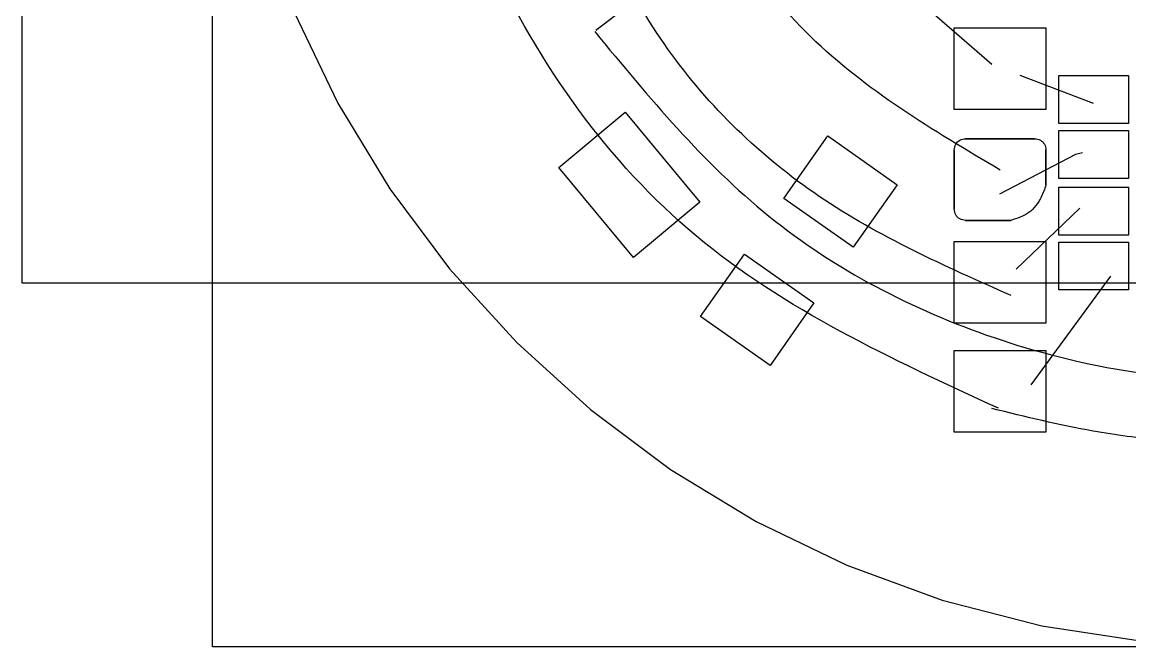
# Model space of a CAD drawing. Extents: x -4 to 108, y 0 to 58.
# Drawn here: x -4.49 to 21.63, y 0 to 14.72 of the extents above; entities that cross this region are included whole.
import ezdxf

# ---------------------------------------------------------------- set-up
doc = ezdxf.new("R2010")
doc.units = 0
for name, color, linetype in [('B.Cu', 7, 'CONTINUOUS'), ('Cuts', 7, 'CONTINUOUS'), ('F.Cu', 7, 'CONTINUOUS')]:
    doc.layers.add(name, color=color, linetype=linetype)

msp = doc.modelspace()

# ---------------------------------------------------------------- linework, layer by layer
at = {"layer": 'B.Cu', "color": 7}
for points in [[(44.514686, 57.56746), (44.514686, 8.567457), (-4.485317, 8.567457), (-4.485317, 57.56746)], [(44.514686, 57.56746), (44.514686, 8.567457), (-4.485317, 8.567457), (-4.485317, 57.56746)], [(44.514686, 57.56746), (44.514686, 8.567457), (-4.485317, 8.567457), (-4.485317, 57.56746)], [(44.514686, 57.56746), (44.514686, 8.567457), (-4.485317, 8.567457), (-4.485317, 57.56746)], [(44.514686, 57.56746), (44.514686, 8.567457), (-4.485317, 8.567457), (-4.485317, 57.56746)], [(44.514686, 57.56746), (44.514686, 8.567457), (-4.485317, 8.567457), (-4.485317, 57.56746)], [(44.514686, 57.56746), (44.514686, 8.567457), (-4.485317, 8.567457), (-4.485317, 57.56746)], [(13.114026, 17.639791), (9.039606, 14.52322)]]:
    msp.add_lwpolyline(points, dxfattribs=at)
msp.add_lwpolyline([(0, 49), (49.000004, 49), (49.000004, -0.000004), (0, -0.000004), (0, 49)], close=True, dxfattribs=at)
msp.add_open_spline([(9.011446, 14.499722), (10.29153, 12.949228), (12.862357, 9.83533), (18.399776, 6.952277), (23.79206, 6.036175), (28.40843, 6.519071), (32.042336, 7.617474), (34.165428, 8.901785), (35.218093, 9.538568)], degree=3, knots=[0, 0, 0, 0, 5.981503, 12.012807, 18.26197, 22.11804, 25.859065, 29.538014, 29.538014, 29.538014, 29.538014], dxfattribs=at)
at = {"layer": 'Cuts', "color": 7}
msp.add_lwpolyline([(2.955307, 36.157318), (1.924214, 34.016901), (1.100829, 31.767242), (0.497458, 29.420647), (0.126409, 26.989426), (-0.000009, 24.485885), (-0.000009, 24.485885), (0.126409, 21.982344), (0.497458, 19.551121), (1.100829, 17.204528), (1.924215, 14.95487), (2.955307, 12.814452), (4.181798, 10.795586), (5.59138, 8.910579), (7.171745, 7.17174), (8.910584, 5.591375), (10.795591, 4.181796), (12.814457, 2.955306), (14.954873, 1.92421), (17.204532, 1.100824), (19.551127, 0.497455), (21.982348, 0.126407)], dxfattribs=at)
at = {"layer": 'F.Cu', "color": 7}
for points in [[(0.000003, 49.000003), (49, 49.000003), (49, 0.000005), (0.000003, 0.000005), (0.000003, 49.000003)], [(17.48684, 14.589127), (19.648788, 14.589127), (19.648788, 12.664105), (17.48684, 12.664105), (17.48684, 14.589127)], [(19.953208, 12.333374), (19.953208, 13.461726), (21.594447, 13.461726), (21.594447, 12.333374), (19.953208, 12.333374)], [(8.162605, 11.293154), (9.732979, 12.59702), (11.492162, 10.478262), (9.921788, 9.174397), (8.162605, 11.293154)], [(14.503029, 12.039441), (16.138847, 10.888747), (15.103222, 9.41651), (13.467404, 10.567204), (14.503029, 12.039441)], [(19.953208, 11.039855), (19.953208, 12.168207), (21.594447, 12.168207), (21.594447, 11.039855), (19.953208, 11.039855)], [(17.753361, 11.974225), (19.382226, 11.974225)], [(17.753361, 11.974225), (17.753361, 11.974225)], [(17.48683, 10.315746), (17.48683, 11.707695)], [(19.648768, 11.707695), (19.648768, 10.880191)], [(19.953208, 9.703655), (19.953208, 10.832007), (21.594447, 10.832007), (21.594447, 9.703655), (19.953208, 9.703655)], [(18.81779, 10.049216), (17.753361, 10.049216)], [(17.48684, 9.553549), (19.648788, 9.553549), (19.648788, 7.628526), (17.48684, 7.628526), (17.48684, 9.553549)], [(19.953208, 8.410135), (19.953208, 9.538487), (21.594447, 9.538487), (21.594447, 8.410135), (19.953208, 8.410135)], [(12.544371, 9.255028), (14.180189, 8.104334), (13.144564, 6.632097), (11.508746, 7.782792), (12.544371, 9.255028)], [(17.48684, 6.984819), (19.648788, 6.984819), (19.648788, 5.059796), (17.48684, 5.059796), (17.48684, 6.984819)]]:
    msp.add_lwpolyline(points, close=True, dxfattribs=at)
for points in [[(16.490614, 15.375017), (18.372105, 13.728716)], [(19.033213, 13.473283), (20.758587, 12.80808)], [(20.509134, 11.643972), (20.342835, 11.602395), (18.555098, 10.666958)], [(18.950062, 8.90001), (20.446771, 10.334357)], [(19.303452, 6.176831), (21.174337, 8.733708)]]:
    msp.add_lwpolyline(points, dxfattribs=at)
for points, knots in [([(18.531476, 5.620274), (16.011224, 6.780481), (10.983274, 9.095115), (5.970519, 16.121168), (3.976303, 25.118874), (6.610072, 34.880953), (14.167143, 42.450069), (21.443644, 44.401535), (25.564275, 44.295906), (26.562477, 44.220816), (30.292222, 43.753221), (36.487396, 41.1998), (43.039782, 33.930664), (43.921799, 27.677613), (44.37001, 24.500026)], [0, 0, 0, 0, 8.204892, 16.368914, 24.819854, 35.17912, 45.231136, 55.590399, 56.600987, 57.600953, 58.59151, 67.876038, 77.013099, 86.453565, 86.453565, 86.453565, 86.453565]), ([(18.566161, 11.235339), (16.982697, 12.174244), (13.813856, 14.053187), (10.750963, 18.887712), (9.781393, 23.738099), (10.267953, 27.83879), (11.35465, 30.982117), (12.606448, 32.75325), (13.22742, 33.631846)], [0, 0, 0, 0, 5.458315, 10.923228, 16.584722, 19.956751, 23.222201, 26.436638, 26.436638, 26.436638, 26.436638]), ([(18.827922, 8.277933), (17.269019, 8.968728), (14.186583, 10.334646), (10.444046, 13.941942), (9.060969, 17.015015), (8.363122, 18.565568)], [0, 0, 0, 0, 5.092773, 10.069999, 15.138865, 15.138865, 15.138865, 15.138865]), ([(17.48683, 11.707695), (17.494104, 11.754471), (17.508418, 11.846534), (17.614521, 11.952637), (17.706584, 11.966952), (17.753361, 11.974225)], [0, 0, 0, 0, 0.139528, 0.274609, 0.414137, 0.414137, 0.414137, 0.414137]), ([(19.382226, 11.974225), (19.429005, 11.966952), (19.52107, 11.952638), (19.627179, 11.846536), (19.641495, 11.754472), (19.648768, 11.707695)], [0, 0, 0, 0, 0.139533, 0.274617, 0.414145, 0.414145, 0.414145, 0.414145]), ([(19.648768, 10.880191), (19.616008, 10.785353), (19.532135, 10.542555), (19.272701, 10.190357), (18.968596, 10.096005), (18.81779, 10.049216)], [0, 0, 0, 0, 0.301908, 0.77293, 1.236288, 1.236288, 1.236288, 1.236288]), ([(17.753361, 10.049216), (17.706584, 10.056489), (17.614521, 10.070804), (17.508418, 10.176907), (17.494104, 10.268969), (17.48683, 10.315746)], [0, 0, 0, 0, 0.139528, 0.274609, 0.414137, 0.414137, 0.414137, 0.414137]), ([(22.958211, 4.840014), (22.761692, 4.850526), (22.025309, 4.889915), (20.482773, 5.098321), (19.164744, 5.420859), (18.372105, 5.614827)], [0, 0, 0, 0, 0.590361, 2.212159, 4.65891, 4.65891, 4.65891, 4.65891])]:
    msp.add_open_spline(points, degree=3, knots=knots, dxfattribs=at)

doc.saveas('drawing.dxf')
